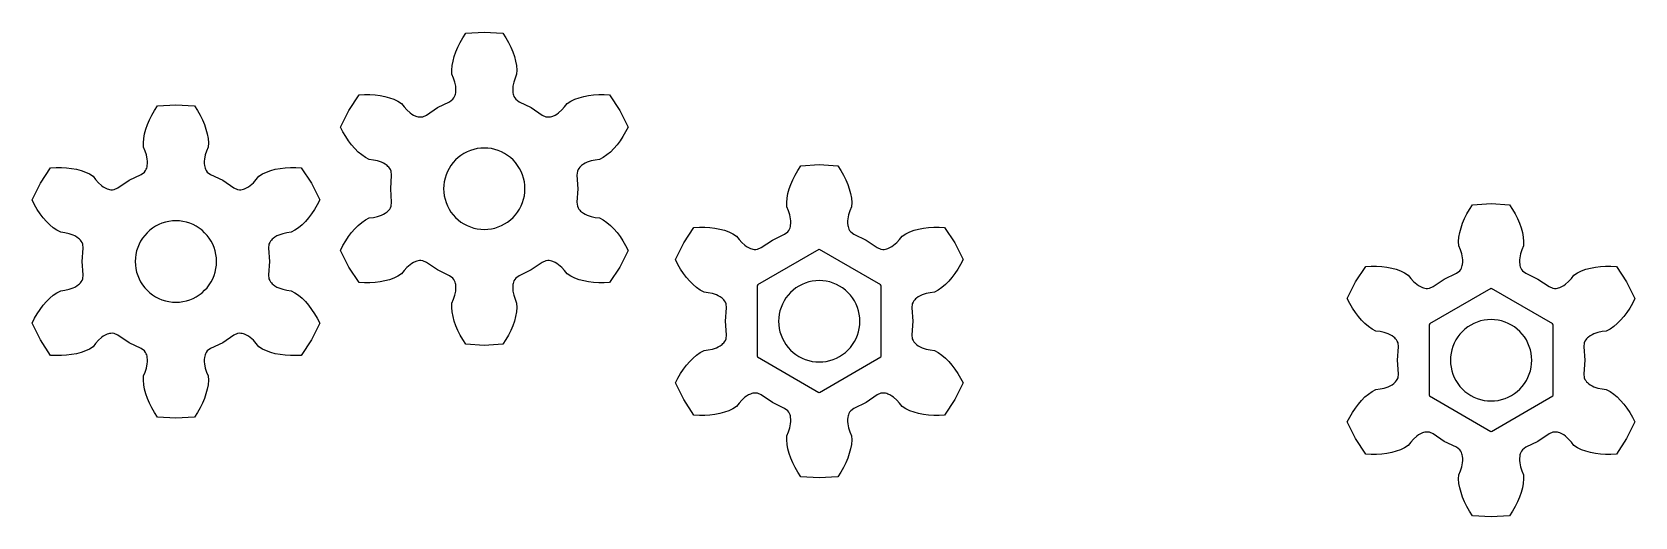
# Model space of a CAD drawing. Extents: x 0 to 586, y 729 to 906.
import ezdxf

# ---------------------------------------------------------------- set-up
doc = ezdxf.new("R2010")
doc.units = 0
doc.layers.get('0').update_dxf_attribs({"linetype": 'CONTINUOUS'})

msp = doc.modelspace()

# ---------------------------------------------------------------- linework, layer by layer
at = {"color": 7}
for points in [[(131.566796, 853.650302), (131.422229, 855.11947), (131.151351, 855.7313), (130.856774, 856.19417), (130.548478, 856.576507), (130.230374, 856.905155), (129.904532, 857.193921), (129.234195, 857.682132), (128.543618, 858.079833), (127.836091, 858.406979), (126.378516, 858.892922), (124.873376, 859.194699), (123.345785, 859.407552), (121.951678, 860.140081), (120.615369, 861.074125), (119.33119, 862.165492), (118.099848, 863.394878), (116.92398, 864.750689), (115.807073, 866.224705), (114.753095, 867.810434), (113.766299, 869.502377), (112.851048, 871.295659), (115.892651, 877.369851), (119.632229, 883.041042), (121.6429, 883.145045), (123.601584, 883.136428), (125.501845, 883.016522), (127.336825, 882.786264), (129.098925, 882.445823), (130.779303, 881.994151), (132.366506, 881.427703), (133.843584, 880.737467), (135.175017, 879.896371), (136.123149, 878.679883), (137.137073, 877.527259), (138.286692, 876.507949), (138.923751, 876.058799), (139.613477, 875.659568), (140.371461, 875.323181), (140.784469, 875.18536), (141.228119, 875.074185), (141.71341, 874.998359), (142.261517, 874.974689), (142.926837, 875.046037), (144.271451, 875.655401), (148.345206, 878.415382), (152.772327, 880.563392), (153.972346, 881.423168), (154.366787, 881.963678), (154.620346, 882.450188), (154.797341, 882.908381), (154.922888, 883.348176), (155.010025, 883.774762), (155.0977, 884.599388), (155.096821, 885.396321), (155.02638, 886.172617), (154.718425, 887.67787), (154.22718, 889.132242), (153.647722, 890.561612), (153.585048, 892.135209), (153.725817, 893.759518), (154.028869, 895.417303), (154.477905, 897.09839), (155.064138, 898.794642), (155.78221, 900.498916), (156.628494, 902.204522), (157.60038, 903.905111), (158.695773, 905.59439), (165.476954, 905.997363), (172.258163, 905.59439), (173.353555, 903.905111), (174.325442, 902.204522), (175.171725, 900.498916), (175.889798, 898.794642), (176.476031, 897.09839), (176.925067, 895.417303), (177.228119, 893.759518), (177.368859, 892.135209), (177.306214, 890.561612), (176.726755, 889.132242), (176.235511, 887.67787), (175.927555, 886.172617), (175.857114, 885.396321), (175.856236, 884.599388), (175.943911, 883.774762), (176.031048, 883.348176), (176.156595, 882.908381), (176.33359, 882.450188), (176.587149, 881.963678), (176.98159, 881.423168), (178.181609, 880.563392), (182.60873, 878.415382), (186.682484, 875.655401), (188.027099, 875.046037), (188.692418, 874.974689), (189.240525, 874.998359), (189.725817, 875.074185), (190.169467, 875.18536), (190.582475, 875.323181), (191.340459, 875.659568), (192.030185, 876.058799), (192.667243, 876.507949), (193.816862, 877.527259), (194.830787, 878.679883), (195.778919, 879.896371), (197.110352, 880.737467), (198.587429, 881.427703), (200.174632, 881.994151), (201.85501, 882.445823), (203.617111, 882.786264), (205.452091, 883.016522), (207.352352, 883.136428), (209.311036, 883.145045), (211.321706, 883.041042), (215.061284, 877.369851), (218.102888, 871.295659), (217.187637, 869.502377), (216.20084, 867.810434), (215.146862, 866.224705), (214.029955, 864.750689), (212.854088, 863.394878), (211.622746, 862.165492), (210.338566, 861.074125), (209.002258, 860.140081), (207.608151, 859.407552), (206.08056, 859.194699), (204.57542, 858.892922), (203.117845, 858.406979), (202.410317, 858.079833), (201.719741, 857.682132), (201.049404, 857.193921), (200.723562, 856.905155), (200.405458, 856.576507), (200.097162, 856.19417), (199.802585, 855.7313), (199.531706, 855.11947), (199.38714, 853.650302), (199.740478, 848.742311), (199.38714, 843.834349), (199.531706, 842.365181), (199.802585, 841.753351), (200.097162, 841.290481), (200.405458, 840.908144), (200.723562, 840.579496), (201.049404, 840.29073), (201.719741, 839.802519), (202.410317, 839.404818), (203.117845, 839.077672), (204.57542, 838.591729), (206.08056, 838.289952), (207.608151, 838.077099), (209.002258, 837.34457), (210.338566, 836.410525), (211.622746, 835.319159), (212.854088, 834.089773), (214.029955, 832.733962), (215.146862, 831.259946), (216.20084, 829.674217), (217.187637, 827.982273), (218.102888, 826.188992), (215.061284, 820.114799), (211.321706, 814.443609), (209.311036, 814.339606), (207.352352, 814.348223), (205.452091, 814.468129), (203.617111, 814.698387), (201.85501, 815.038828), (200.174632, 815.4905), (198.587429, 816.056948), (197.110352, 816.747184), (195.778919, 817.58828), (194.830787, 818.804768), (193.816862, 819.957392), (192.667243, 820.976702), (192.030185, 821.425851), (191.340459, 821.825083), (190.582475, 822.16147), (190.169467, 822.299291), (189.725817, 822.410466), (189.240525, 822.486292), (188.692418, 822.509962), (188.027099, 822.438614), (186.682484, 821.82925), (182.60873, 819.069269), (178.181609, 816.921259), (176.98159, 816.061483), (176.587149, 815.520973), (176.33359, 815.034462), (176.156595, 814.57627), (176.031048, 814.136475), (175.943911, 813.709889), (175.856236, 812.885262), (175.857114, 812.08833), (175.927555, 811.312034), (176.235511, 809.806781), (176.726755, 808.352409), (177.306214, 806.923039), (177.368859, 805.349442), (177.228119, 803.725133), (176.925067, 802.067348), (176.476031, 800.386261), (175.889798, 798.690009), (175.171725, 796.985735), (174.325442, 795.280129), (173.353555, 793.57954), (172.258163, 791.890261), (165.476954, 791.487288), (158.695773, 791.890261), (157.60038, 793.57954), (156.628494, 795.280129), (155.78221, 796.985735), (155.064138, 798.690009), (154.477905, 800.386261), (154.028869, 802.067348), (153.725817, 803.725133), (153.585048, 805.349442), (153.647722, 806.923039), (154.22718, 808.352409), (154.718425, 809.806781), (155.02638, 811.312034), (155.096821, 812.08833), (155.0977, 812.885262), (155.010025, 813.709889), (154.922888, 814.136475), (154.797341, 814.57627), (154.620346, 815.034462), (154.366787, 815.520973), (153.972346, 816.061483), (152.772327, 816.921259), (148.345206, 819.069269), (144.271451, 821.82925), (142.926837, 822.438614), (142.261517, 822.509962), (141.71341, 822.486292), (141.228119, 822.410466), (140.784469, 822.299291), (140.371461, 822.16147), (139.613477, 821.825083), (138.923751, 821.425851), (138.286692, 820.976702), (137.137073, 819.957392), (136.123149, 818.804768), (135.175017, 817.58828), (133.843584, 816.747184), (132.366506, 816.056948), (130.779303, 815.4905), (129.098925, 815.038828), (127.336825, 814.698387), (125.501845, 814.468129), (123.601584, 814.348223), (121.6429, 814.339606), (119.632229, 814.443609), (115.892651, 820.114799), (112.851048, 826.188992), (113.766299, 827.982273), (114.753095, 829.674217), (115.807073, 831.259946), (116.92398, 832.733962), (118.099848, 834.089773), (119.33119, 835.319159), (120.615369, 836.410525), (121.951678, 837.34457), (123.345785, 838.077099), (124.873376, 838.289952), (126.378516, 838.591729), (127.836091, 839.077672), (128.543618, 839.404818), (129.234195, 839.802519), (129.904532, 840.29073), (130.230374, 840.579496), (130.548478, 840.908144), (130.856774, 841.290481), (131.151351, 841.753351), (131.422229, 842.365181), (131.566796, 843.834349), (131.213458, 848.742311)], [(18.715748, 827.053071), (18.571181, 828.522239), (18.300302, 829.134069), (18.005726, 829.596939), (17.69743, 829.979276), (17.379326, 830.307925), (17.053483, 830.59669), (16.383146, 831.084901), (15.69257, 831.482602), (14.985043, 831.809748), (13.527468, 832.295691), (12.022328, 832.597468), (10.494737, 832.810321), (9.10063, 833.54285), (7.764321, 834.476895), (6.480142, 835.568262), (5.2488, 836.797647), (4.072932, 838.153458), (2.956025, 839.627474), (1.902047, 841.213203), (0.91525, 842.905147), (0, 844.698428), (3.041603, 850.772621), (6.781181, 856.443811), (8.791852, 856.547814), (10.750535, 856.539197), (12.650797, 856.419291), (14.485776, 856.189033), (16.247877, 855.848592), (17.928255, 855.39692), (19.515458, 854.830473), (20.992535, 854.140236), (22.323969, 853.29914), (23.272101, 852.082652), (24.286025, 850.930028), (25.435644, 849.910718), (26.072702, 849.461569), (26.762428, 849.062337), (27.520413, 848.72595), (27.93342, 848.588129), (28.377071, 848.476954), (28.862362, 848.401128), (29.410469, 848.377458), (30.075789, 848.448806), (31.420403, 849.05817), (35.494157, 851.818151), (39.921279, 853.966161), (41.121298, 854.825937), (41.515739, 855.366447), (41.769298, 855.852958), (41.946293, 856.31115), (42.071839, 856.750945), (42.158976, 857.177531), (42.246652, 858.002158), (42.245773, 858.79909), (42.175332, 859.575386), (41.867376, 861.080639), (41.376132, 862.535011), (40.796674, 863.964381), (40.734, 865.537978), (40.874769, 867.162287), (41.17782, 868.820073), (41.626857, 870.501159), (42.21309, 872.197411), (42.931162, 873.901685), (43.777446, 875.607291), (44.749332, 877.30788), (45.844724, 878.997159), (52.625906, 879.400132), (59.407115, 878.997159), (60.502507, 877.30788), (61.474394, 875.607291), (62.320677, 873.901685), (63.03875, 872.197411), (63.624983, 870.501159), (64.074019, 868.820073), (64.377071, 867.162287), (64.517811, 865.537978), (64.455165, 863.964381), (63.875707, 862.535011), (63.384463, 861.080639), (63.076507, 859.575386), (63.006066, 858.79909), (63.005187, 858.002158), (63.092863, 857.177531), (63.18, 856.750945), (63.305546, 856.31115), (63.482542, 855.852958), (63.736101, 855.366447), (64.130542, 854.825937), (65.330561, 853.966161), (69.757682, 851.818151), (73.831436, 849.05817), (75.17605, 848.448806), (75.84137, 848.377458), (76.389477, 848.401128), (76.874769, 848.476954), (77.318419, 848.588129), (77.731427, 848.72595), (78.489411, 849.062337), (79.179137, 849.461569), (79.816195, 849.910718), (80.965814, 850.930028), (81.979739, 852.082652), (82.927871, 853.29914), (84.259304, 854.140236), (85.736381, 854.830473), (87.323584, 855.39692), (89.003962, 855.848592), (90.766063, 856.189033), (92.601043, 856.419291), (94.501304, 856.539197), (96.459987, 856.547814), (98.470658, 856.443811), (102.210236, 850.772621), (105.251839, 844.698428), (104.336589, 842.905147), (103.349792, 841.213203), (102.295814, 839.627474), (101.178907, 838.153458), (100.003039, 836.797647), (98.771698, 835.568262), (97.487518, 834.476895), (96.151209, 833.54285), (94.757102, 832.810321), (93.229512, 832.597468), (91.724372, 832.295691), (90.266797, 831.809748), (89.559269, 831.482602), (88.868693, 831.084901), (88.198356, 830.59669), (87.872513, 830.307925), (87.554409, 829.979276), (87.246113, 829.596939), (86.951537, 829.134069), (86.680658, 828.522239), (86.536091, 827.053071), (86.88943, 822.14508), (86.536091, 817.237118), (86.680658, 815.76795), (86.951537, 815.15612), (87.246113, 814.69325), (87.554409, 814.310913), (87.872513, 813.982265), (88.198356, 813.693499), (88.868693, 813.205288), (89.559269, 812.807588), (90.266797, 812.480441), (91.724372, 811.994498), (93.229512, 811.692721), (94.757102, 811.479868), (96.151209, 810.747339), (97.487518, 809.813295), (98.771698, 808.721928), (100.003039, 807.492542), (101.178907, 806.136731), (102.295814, 804.662715), (103.349792, 803.076986), (104.336589, 801.385043), (105.251839, 799.591761), (102.210236, 793.517569), (98.470658, 787.846378), (96.459987, 787.742375), (94.501304, 787.750992), (92.601043, 787.870898), (90.766063, 788.101156), (89.003962, 788.441597), (87.323584, 788.893269), (85.736381, 789.459717), (84.259304, 790.149953), (82.927871, 790.991049), (81.979739, 792.207537), (80.965814, 793.360161), (79.816195, 794.379471), (79.179137, 794.828621), (78.489411, 795.227852), (77.731427, 795.564239), (77.318419, 795.70206), (76.874769, 795.813235), (76.389477, 795.889062), (75.84137, 795.912731), (75.17605, 795.841383), (73.831436, 795.232019), (69.757682, 792.472038), (65.330561, 790.324028), (64.130542, 789.464252), (63.736101, 788.923742), (63.482542, 788.437232), (63.305546, 787.979039), (63.18, 787.539244), (63.092863, 787.112658), (63.005187, 786.288032), (63.006066, 785.491099), (63.076507, 784.714803), (63.384463, 783.20955), (63.875707, 781.755178), (64.455165, 780.325808), (64.517811, 778.752211), (64.377071, 777.127902), (64.074019, 775.470117), (63.624983, 773.78903), (63.03875, 772.092778), (62.320677, 770.388504), (61.474394, 768.682898), (60.502507, 766.982309), (59.407115, 765.29303), (52.625906, 764.890057), (45.844724, 765.29303), (44.749332, 766.982309), (43.777446, 768.682898), (42.931162, 770.388504), (42.21309, 772.092778), (41.626857, 773.78903), (41.17782, 775.470117), (40.874769, 777.127902), (40.734, 778.752211), (40.796674, 780.325808), (41.376132, 781.755178), (41.867376, 783.20955), (42.175332, 784.714803), (42.245773, 785.491099), (42.246652, 786.288032), (42.158976, 787.112658), (42.071839, 787.539244), (41.946293, 787.979039), (41.769298, 788.437232), (41.515739, 788.923742), (41.121298, 789.464252), (39.921279, 790.324028), (35.494157, 792.472038), (31.420403, 795.232019), (30.075789, 795.841383), (29.410469, 795.912731), (28.862362, 795.889062), (28.377071, 795.813235), (27.93342, 795.70206), (27.520413, 795.564239), (26.762428, 795.227852), (26.072702, 794.828621), (25.435644, 794.379471), (24.286025, 793.360161), (23.272101, 792.207537), (22.323969, 790.991049), (20.992535, 790.149953), (19.515458, 789.459717), (17.928255, 788.893269), (16.247877, 788.441597), (14.485776, 788.101156), (12.650797, 787.870898), (10.750535, 787.750992), (8.791852, 787.742375), (6.781181, 787.846378), (3.041603, 793.517569), (0, 799.591761), (0.91525, 801.385043), (1.902047, 803.076986), (2.956025, 804.662715), (4.072932, 806.136731), (5.2488, 807.492542), (6.480142, 808.721928), (7.764321, 809.813295), (9.10063, 810.747339), (10.494737, 811.479868), (12.022328, 811.692721), (13.527468, 811.994498), (14.985043, 812.480441), (15.69257, 812.807588), (16.383146, 813.205288), (17.053483, 813.693499), (17.379326, 813.982265), (17.69743, 814.310913), (18.005726, 814.69325), (18.300302, 815.15612), (18.571181, 815.76795), (18.715748, 817.237118), (18.362409, 822.14508)], [(180.358843, 848.742311), (180.302213, 850.039353), (180.132754, 851.326524), (179.851755, 852.594028), (179.461356, 853.832217), (178.964526, 855.03167), (178.365048, 856.183256), (177.667484, 857.278213), (176.877143, 858.308206), (176.000039, 859.265396), (175.042848, 860.1425), (174.012855, 860.932842), (172.917899, 861.630406), (171.766312, 862.229884), (170.56686, 862.726713), (169.32867, 863.117113), (168.061167, 863.398112), (166.773996, 863.567571), (165.476954, 863.624201), (164.179912, 863.567571), (162.892741, 863.398112), (161.625237, 863.117113), (160.387048, 862.726713), (159.187595, 862.229884), (158.036009, 861.630406), (156.941052, 860.932842), (155.911059, 860.1425), (154.953869, 859.265396), (154.076765, 858.308206), (153.286423, 857.278213), (152.588859, 856.183256), (151.989381, 855.03167), (151.492552, 853.832217), (151.102152, 852.594028), (150.821153, 851.326524), (150.651694, 850.039353), (150.595064, 848.742311), (150.651694, 847.445269), (150.821153, 846.158098), (151.102152, 844.890595), (151.492552, 843.652405), (151.989381, 842.452953), (152.588859, 841.301366), (153.286423, 840.20641), (154.076765, 839.176417), (154.953869, 838.219226), (155.911059, 837.342122), (156.941052, 836.551781), (158.036009, 835.854217), (159.187595, 835.254739), (160.387048, 834.757909), (161.625237, 834.36751), (162.892741, 834.086511), (164.179912, 833.917052), (165.476954, 833.860422), (166.773996, 833.917052), (168.061167, 834.086511), (169.32867, 834.36751), (170.56686, 834.757909), (171.766312, 835.254739), (172.917899, 835.854217), (174.012855, 836.551781), (175.042848, 837.342122), (176.000039, 838.219226), (176.877143, 839.176417), (177.667484, 840.20641), (178.365048, 841.301366), (178.964526, 842.452953), (179.461356, 843.652405), (179.851755, 844.890595), (180.132754, 846.158098), (180.302213, 847.445269)], [(254.107996, 805.205346), (253.963429, 806.674514), (253.692551, 807.286344), (253.397974, 807.749213), (253.089678, 808.13155), (252.771574, 808.460199), (252.445732, 808.748965), (251.775395, 809.237176), (251.084818, 809.634876), (250.377291, 809.962023), (248.919716, 810.447966), (247.414576, 810.749742), (245.886985, 810.962596), (244.492878, 811.695125), (243.15657, 812.629169), (241.87239, 813.720536), (240.641048, 814.949922), (239.465181, 816.305733), (238.348274, 817.779749), (237.294296, 819.365478), (236.307499, 821.057421), (235.392248, 822.850703), (238.433852, 828.924895), (242.173429, 834.596086), (244.1841, 834.700089), (246.142784, 834.691472), (248.043045, 834.571566), (249.878025, 834.341308), (251.640126, 834.000867), (253.320503, 833.549194), (254.907707, 832.982747), (256.384784, 832.292511), (257.716217, 831.451415), (258.664349, 830.234927), (259.678274, 829.082303), (260.827892, 828.062993), (261.464951, 827.613843), (262.154677, 827.214612), (262.912661, 826.878224), (263.325669, 826.740404), (263.769319, 826.629229), (264.254611, 826.553402), (264.802718, 826.529733), (265.468037, 826.601081), (266.812652, 827.210445), (270.886406, 829.970426), (275.313527, 832.118435), (276.513546, 832.978212), (276.907987, 833.518722), (277.161546, 834.005232), (277.338541, 834.463424), (277.464088, 834.90322), (277.551225, 835.329805), (277.6389, 836.154432), (277.638022, 836.951365), (277.567581, 837.727661), (277.259625, 839.232914), (276.768381, 840.687286), (276.188922, 842.116656), (276.126248, 843.690253), (276.267017, 845.314561), (276.570069, 846.972347), (277.019105, 848.653434), (277.605338, 850.349686), (278.323411, 852.05396), (279.169694, 853.759566), (280.141581, 855.460155), (281.236973, 857.149434), (288.018154, 857.552407), (294.799363, 857.149434), (295.894755, 855.460155), (296.866642, 853.759566), (297.712926, 852.05396), (298.430998, 850.349686), (299.017231, 848.653434), (299.466267, 846.972347), (299.769319, 845.314561), (299.910059, 843.690253), (299.847414, 842.116656), (299.267955, 840.687286), (298.776711, 839.232914), (298.468755, 837.727661), (298.398314, 836.951365), (298.397436, 836.154432), (298.485111, 835.329805), (298.572248, 834.90322), (298.697795, 834.463424), (298.87479, 834.005232), (299.128349, 833.518722), (299.52279, 832.978212), (300.722809, 832.118435), (305.14993, 829.970426), (309.223685, 827.210445), (310.568299, 826.601081), (311.233618, 826.529733), (311.781726, 826.553402), (312.267017, 826.629229), (312.710667, 826.740404), (313.123675, 826.878224), (313.881659, 827.214612), (314.571385, 827.613843), (315.208444, 828.062993), (316.358063, 829.082303), (317.371987, 830.234927), (318.320119, 831.451415), (319.651552, 832.292511), (321.128629, 832.982747), (322.715833, 833.549194), (324.396211, 834.000867), (326.158311, 834.341308), (327.993291, 834.571566), (329.893552, 834.691472), (331.852236, 834.700089), (333.862907, 834.596086), (337.602485, 828.924895), (340.644088, 822.850703), (339.728837, 821.057421), (338.74204, 819.365478), (337.688063, 817.779749), (336.571155, 816.305733), (335.395288, 814.949922), (334.163946, 813.720536), (332.879766, 812.629169), (331.543458, 811.695125), (330.149351, 810.962596), (328.62176, 810.749742), (327.11662, 810.447966), (325.659045, 809.962023), (324.951518, 809.634876), (324.260941, 809.237176), (323.590604, 808.748965), (323.264762, 808.460199), (322.946658, 808.13155), (322.638362, 807.749213), (322.343785, 807.286344), (322.072907, 806.674514), (321.92834, 805.205346), (322.281678, 800.297355), (321.92834, 795.389393), (322.072907, 793.920224), (322.343785, 793.308394), (322.638362, 792.845525), (322.946658, 792.463188), (323.264762, 792.134539), (323.590604, 791.845774), (324.260941, 791.357563), (324.951518, 790.959862), (325.659045, 790.632716), (327.11662, 790.146772), (328.62176, 789.844996), (330.149351, 789.632142), (331.543458, 788.899613), (332.879766, 787.965569), (334.163946, 786.874202), (335.395288, 785.644816), (336.571155, 784.289005), (337.688063, 782.81499), (338.74204, 781.229261), (339.728837, 779.537317), (340.644088, 777.744035), (337.602485, 771.669843), (333.862907, 765.998653), (331.852236, 765.89465), (329.893552, 765.903267), (327.993291, 766.023172), (326.158311, 766.253431), (324.396211, 766.593872), (322.715833, 767.045544), (321.128629, 767.611991), (319.651552, 768.302228), (318.320119, 769.143324), (317.371987, 770.359812), (316.358063, 771.512435), (315.208444, 772.531746), (314.571385, 772.980895), (313.881659, 773.380127), (313.123675, 773.716514), (312.710667, 773.854335), (312.267017, 773.965509), (311.781726, 774.041336), (311.233618, 774.065005), (310.568299, 773.993657), (309.223685, 773.384294), (305.14993, 770.624313), (300.722809, 768.476303), (299.52279, 767.616527), (299.128349, 767.076016), (298.87479, 766.589506), (298.697795, 766.131314), (298.572248, 765.691519), (298.485111, 765.264933), (298.397436, 764.440306), (298.398314, 763.643374), (298.468755, 762.867078), (298.776711, 761.361824), (299.267955, 759.907453), (299.847414, 758.478083), (299.910059, 756.904486), (299.769319, 755.280177), (299.466267, 753.622391), (299.017231, 751.941305), (298.430998, 750.245053), (297.712926, 748.540779), (296.866642, 746.835172), (295.894755, 745.134583), (294.799363, 743.445305), (288.018154, 743.042331), (281.236973, 743.445305), (280.141581, 745.134583), (279.169694, 746.835172), (278.323411, 748.540779), (277.605338, 750.245053), (277.019105, 751.941305), (276.570069, 753.622391), (276.267017, 755.280177), (276.126248, 756.904486), (276.188922, 758.478083), (276.768381, 759.907453), (277.259625, 761.361824), (277.567581, 762.867078), (277.638022, 763.643374), (277.6389, 764.440306), (277.551225, 765.264933), (277.464088, 765.691519), (277.338541, 766.131314), (277.161546, 766.589506), (276.907987, 767.076016), (276.513546, 767.616527), (275.313527, 768.476303), (270.886406, 770.624313), (266.812652, 773.384294), (265.468037, 773.993657), (264.802718, 774.065005), (264.254611, 774.041336), (263.769319, 773.965509), (263.325669, 773.854335), (262.912661, 773.716514), (262.154677, 773.380127), (261.464951, 772.980895), (260.827892, 772.531746), (259.678274, 771.512435), (258.664349, 770.359812), (257.716217, 769.143324), (256.384784, 768.302228), (254.907707, 767.611991), (253.320503, 767.045544), (251.640126, 766.593872), (249.878025, 766.253431), (248.043045, 766.023172), (246.142784, 765.903267), (244.1841, 765.89465), (242.173429, 765.998653), (238.433852, 771.669843), (235.392248, 777.744035), (236.307499, 779.537317), (237.294296, 781.229261), (238.348274, 782.81499), (239.465181, 784.289005), (240.641048, 785.644816), (241.87239, 786.874202), (243.15657, 787.965569), (244.492878, 788.899613), (245.886985, 789.632142), (247.414576, 789.844996), (248.919716, 790.146772), (250.377291, 790.632716), (251.084818, 790.959862), (251.775395, 791.357563), (252.445732, 791.845774), (252.771574, 792.134539), (253.089678, 792.463188), (253.397974, 792.845525), (253.692551, 793.308394), (253.963429, 793.920224), (254.107996, 795.389393), (253.754658, 800.297355)], [(499.945199, 790.956829), (499.800632, 792.425998), (499.529753, 793.037828), (499.235177, 793.500697), (498.926881, 793.883034), (498.608777, 794.211683), (498.282934, 794.500448), (497.612597, 794.988659), (496.922021, 795.38636), (496.214493, 795.713506), (494.756919, 796.19945), (493.251778, 796.501226), (491.724188, 796.714079), (490.330081, 797.446609), (488.993772, 798.380653), (487.709593, 799.47202), (486.478251, 800.701405), (485.302383, 802.057216), (484.185476, 803.531232), (483.131498, 805.116961), (482.144701, 806.808905), (481.229451, 808.602187), (484.271054, 814.676379), (488.010632, 820.347569), (490.021303, 820.451572), (491.979986, 820.442955), (493.880248, 820.32305), (495.715227, 820.092791), (497.477328, 819.75235), (499.157706, 819.300678), (500.744909, 818.734231), (502.221986, 818.043994), (503.553419, 817.202898), (504.501552, 815.98641), (505.515476, 814.833787), (506.665095, 813.814476), (507.302153, 813.365327), (507.991879, 812.966095), (508.749863, 812.629708), (509.162871, 812.491887), (509.606522, 812.380713), (510.091813, 812.304886), (510.63992, 812.281216), (511.30524, 812.352565), (512.649854, 812.961928), (516.723608, 815.721909), (521.15073, 817.869919), (522.350749, 818.729695), (522.745189, 819.270205), (522.998749, 819.756716), (523.175744, 820.214908), (523.30129, 820.654703), (523.388427, 821.081289), (523.476103, 821.905916), (523.475224, 822.702848), (523.404783, 823.479144), (523.096827, 824.984398), (522.605583, 826.438769), (522.026125, 827.868139), (521.963451, 829.441736), (522.104219, 831.066045), (522.407271, 832.723831), (522.856308, 834.404917), (523.442541, 836.101169), (524.160613, 837.805443), (525.006897, 839.51105), (525.978783, 841.211639), (527.074175, 842.900917), (533.855356, 843.30389), (540.636566, 842.900917), (541.731958, 841.211639), (542.703845, 839.51105), (543.550128, 837.805443), (544.2682, 836.101169), (544.854434, 834.404917), (545.30347, 832.723831), (545.606522, 831.066045), (545.747262, 829.441736), (545.684616, 827.868139), (545.105158, 826.438769), (544.613914, 824.984398), (544.305958, 823.479144), (544.235517, 822.702848), (544.234638, 821.905916), (544.322314, 821.081289), (544.409451, 820.654703), (544.534997, 820.214908), (544.711993, 819.756716), (544.965552, 819.270205), (545.359993, 818.729695), (546.560012, 817.869919), (550.987133, 815.721909), (555.060887, 812.961928), (556.405501, 812.352565), (557.070821, 812.281216), (557.618928, 812.304886), (558.104219, 812.380713), (558.54787, 812.491887), (558.960878, 812.629708), (559.718862, 812.966095), (560.408588, 813.365327), (561.045646, 813.814476), (562.195265, 814.833787), (563.209189, 815.98641), (564.157322, 817.202898), (565.488755, 818.043994), (566.965832, 818.734231), (568.553035, 819.300678), (570.233413, 819.75235), (571.995514, 820.092791), (573.830493, 820.32305), (575.730755, 820.442955), (577.689438, 820.451572), (579.700109, 820.347569), (583.439687, 814.676379), (586.48129, 808.602187), (585.56604, 806.808905), (584.579243, 805.116961), (583.525265, 803.531232), (582.408358, 802.057216), (581.23249, 800.701405), (580.001149, 799.47202), (578.716969, 798.380653), (577.38066, 797.446609), (575.986553, 796.714079), (574.458963, 796.501226), (572.953823, 796.19945), (571.496248, 795.713506), (570.78872, 795.38636), (570.098144, 794.988659), (569.427807, 794.500448), (569.101964, 794.211683), (568.78386, 793.883034), (568.475564, 793.500697), (568.180988, 793.037828), (567.910109, 792.425998), (567.765542, 790.956829), (568.118881, 786.048839), (567.765542, 781.140876), (567.910109, 779.671708), (568.180988, 779.059878), (568.475564, 778.597009), (568.78386, 778.214672), (569.101964, 777.886023), (569.427807, 777.597257), (570.098144, 777.109046), (570.78872, 776.711346), (571.496248, 776.384199), (572.953823, 775.898256), (574.458963, 775.596479), (575.986553, 775.383626), (577.38066, 774.651097), (578.716969, 773.717053), (580.001149, 772.625686), (581.23249, 771.3963), (582.408358, 770.040489), (583.525265, 768.566473), (584.579243, 766.980744), (585.56604, 765.288801), (586.48129, 763.495519), (583.439687, 757.421327), (579.700109, 751.750136), (577.689438, 751.646133), (575.730755, 751.65475), (573.830493, 751.774656), (571.995514, 752.004914), (570.233413, 752.345355), (568.553035, 752.797028), (566.965832, 753.363475), (565.488755, 754.053711), (564.157322, 754.894807), (563.209189, 756.111295), (562.195265, 757.263919), (561.045646, 758.283229), (560.408588, 758.732379), (559.718862, 759.13161), (558.960878, 759.467998), (558.54787, 759.605818), (558.104219, 759.716993), (557.618928, 759.79282), (557.070821, 759.816489), (556.405501, 759.745141), (555.060887, 759.135777), (550.987133, 756.375796), (546.560012, 754.227787), (545.359993, 753.36801), (544.965552, 752.8275), (544.711993, 752.34099), (544.534997, 751.882798), (544.409451, 751.443002), (544.322314, 751.016416), (544.234638, 750.19179), (544.235517, 749.394857), (544.305958, 748.618561), (544.613914, 747.113308), (545.105158, 745.658936), (545.684616, 744.229566), (545.747262, 742.655969), (545.606522, 741.031661), (545.30347, 739.373875), (544.854434, 737.692788), (544.2682, 735.996536), (543.550128, 734.292262), (542.703845, 732.586656), (541.731958, 730.886067), (540.636566, 729.196788), (533.855356, 728.793815), (527.074175, 729.196788), (525.978783, 730.886067), (525.006897, 732.586656), (524.160613, 734.292262), (523.442541, 735.996536), (522.856308, 737.692788), (522.407271, 739.373875), (522.104219, 741.031661), (521.963451, 742.655969), (522.026125, 744.229566), (522.605583, 745.658936), (523.096827, 747.113308), (523.404783, 748.618561), (523.475224, 749.394857), (523.476103, 750.19179), (523.388427, 751.016416), (523.30129, 751.443002), (523.175744, 751.882798), (522.998749, 752.34099), (522.745189, 752.8275), (522.350749, 753.36801), (521.15073, 754.227787), (516.723608, 756.375796), (512.649854, 759.135777), (511.30524, 759.745141), (510.63992, 759.816489), (510.091813, 759.79282), (509.606522, 759.716993), (509.162871, 759.605818), (508.749863, 759.467998), (507.991879, 759.13161), (507.302153, 758.732379), (506.665095, 758.283229), (505.515476, 757.263919), (504.501552, 756.111295), (503.553419, 754.894807), (502.221986, 754.053711), (500.744909, 753.363475), (499.157706, 752.797028), (497.477328, 752.345355), (495.715227, 752.004914), (493.880248, 751.774656), (491.979986, 751.65475), (490.021303, 751.646133), (488.010632, 751.750136), (484.271054, 757.421327), (481.229451, 763.495519), (482.144701, 765.288801), (483.131498, 766.980744), (484.185476, 768.566473), (485.302383, 770.040489), (486.478251, 771.3963), (487.709593, 772.625686), (488.993772, 773.717053), (490.330081, 774.651097), (491.724188, 775.383626), (493.251778, 775.596479), (494.756919, 775.898256), (496.214493, 776.384199), (496.922021, 776.711346), (497.612597, 777.109046), (498.282934, 777.597257), (498.608777, 777.886023), (498.926881, 778.214672), (499.235177, 778.597009), (499.529753, 779.059878), (499.800632, 779.671708), (499.945199, 781.140876), (499.59186, 786.048839)], [(67.507795, 822.14508), (67.451165, 823.442123), (67.281706, 824.729293), (67.000707, 825.996797), (66.610308, 827.234986), (66.113478, 828.434439), (65.514, 829.586025), (64.816436, 830.680982), (64.026094, 831.710975), (63.148991, 832.668166), (62.1918, 833.545269), (61.161807, 834.335611), (60.06685, 835.033175), (58.915264, 835.632653), (57.715812, 836.129482), (56.477622, 836.519882), (55.210119, 836.800881), (53.922948, 836.97034), (52.625906, 837.02697), (51.328863, 836.97034), (50.041692, 836.800881), (48.774189, 836.519882), (47.535999, 836.129482), (46.336547, 835.632653), (45.184961, 835.033175), (44.090004, 834.335611), (43.060011, 833.545269), (42.10282, 832.668166), (41.225717, 831.710975), (40.435375, 830.680982), (39.737811, 829.586025), (39.138333, 828.434439), (38.641504, 827.234986), (38.251104, 825.996797), (37.970105, 824.729293), (37.800646, 823.442123), (37.744016, 822.14508), (37.800646, 820.848038), (37.970105, 819.560867), (38.251104, 818.293364), (38.641504, 817.055174), (39.138333, 815.855722), (39.737811, 814.704136), (40.435375, 813.609179), (41.225717, 812.579186), (42.10282, 811.621995), (43.060011, 810.744891), (44.090004, 809.95455), (45.184961, 809.256986), (46.336547, 808.657508), (47.535999, 808.160678), (48.774189, 807.770279), (50.041692, 807.48928), (51.328863, 807.319821), (52.625906, 807.263191), (53.922948, 807.319821), (55.210119, 807.48928), (56.477622, 807.770279), (57.715812, 808.160678), (58.915264, 808.657508), (60.06685, 809.256986), (61.161807, 809.95455), (62.1918, 810.744891), (63.148991, 811.621995), (64.026094, 812.579186), (64.816436, 813.609179), (65.514, 814.704136), (66.113478, 815.855722), (66.610308, 817.055174), (67.000707, 818.293364), (67.281706, 819.560867), (67.451165, 820.848038)], [(310.581471, 787.272162), (310.465957, 787.473056), (310.696985, 787.473056), (310.696985, 813.390892), (310.465957, 813.390892), (310.581471, 813.591786), (288.136589, 826.55196), (288.021075, 826.348555), (287.90305, 826.55196), (265.458169, 813.591786), (265.573683, 813.390892), (265.342654, 813.390892), (265.342654, 787.473056), (265.573683, 787.473056), (265.458169, 787.272162), (287.90305, 774.314499), (288.021075, 774.517904), (288.136589, 774.314499)], [(302.900044, 800.297355), (302.843414, 801.594397), (302.673954, 802.881568), (302.392956, 804.149072), (302.002556, 805.387261), (301.505726, 806.586713), (300.906248, 807.7383), (300.208684, 808.833256), (299.418343, 809.863249), (298.541239, 810.82044), (297.584048, 811.697544), (296.554055, 812.487885), (295.459099, 813.18545), (294.307512, 813.784928), (293.10806, 814.281757), (291.86987, 814.672157), (290.602367, 814.953155), (289.315196, 815.122615), (288.018154, 815.179245), (286.721112, 815.122615), (285.433941, 814.953155), (284.166437, 814.672157), (282.928248, 814.281757), (281.728795, 813.784928), (280.577209, 813.18545), (279.482253, 812.487885), (278.45226, 811.697544), (277.495069, 810.82044), (276.617965, 809.863249), (275.827623, 808.833256), (275.130059, 807.7383), (274.530581, 806.586713), (274.033752, 805.387261), (273.643352, 804.149072), (273.362353, 802.881568), (273.192894, 801.594397), (273.136264, 800.297355), (273.192894, 799.000313), (273.362353, 797.713142), (273.643352, 796.445639), (274.033752, 795.207449), (274.530581, 794.007997), (275.130059, 792.85641), (275.827623, 791.761454), (276.617965, 790.731461), (277.495069, 789.77427), (278.45226, 788.897166), (279.482253, 788.106825), (280.577209, 787.40926), (281.728795, 786.809782), (282.928248, 786.312953), (284.166437, 785.922553), (285.433941, 785.641555), (286.721112, 785.472095), (288.018154, 785.415465), (289.315196, 785.472095), (290.602367, 785.641555), (291.86987, 785.922553), (293.10806, 786.312953), (294.307512, 786.809782), (295.459099, 787.40926), (296.554055, 788.106825), (297.584048, 788.897166), (298.541239, 789.77427), (299.418343, 790.731461), (300.208684, 791.761454), (300.906248, 792.85641), (301.505726, 794.007997), (302.002556, 795.207449), (302.392956, 796.445639), (302.673954, 797.713142), (302.843414, 799.000313)], [(556.418674, 773.023645), (556.30316, 773.224539), (556.534188, 773.224539), (556.534188, 799.142376), (556.30316, 799.142376), (556.418674, 799.34327), (533.973792, 812.303444), (533.858278, 812.100039), (533.740253, 812.303444), (511.295371, 799.34327), (511.410885, 799.142376), (511.179857, 799.142376), (511.179857, 773.224539), (511.410885, 773.224539), (511.295371, 773.023645), (533.740253, 760.065982), (533.858278, 760.269388), (533.973792, 760.065982)], [(548.737246, 786.048839), (548.680616, 787.345881), (548.511157, 788.633052), (548.230158, 789.900555), (547.839758, 791.138745), (547.342929, 792.338197), (546.743451, 793.489783), (546.045887, 794.58474), (545.255545, 795.614733), (544.378442, 796.571924), (543.421251, 797.449027), (542.391258, 798.239369), (541.296301, 798.936933), (540.144715, 799.536411), (538.945262, 800.033241), (537.707073, 800.42364), (536.439569, 800.704639), (535.152399, 800.874098), (533.855356, 800.930728), (532.558314, 800.874098), (531.271143, 800.704639), (530.00364, 800.42364), (528.76545, 800.033241), (527.565998, 799.536411), (526.414412, 798.936933), (525.319455, 798.239369), (524.289462, 797.449027), (523.332271, 796.571924), (522.455167, 795.614733), (521.664826, 794.58474), (520.967262, 793.489783), (520.367784, 792.338197), (519.870954, 791.138745), (519.480555, 789.900555), (519.199556, 788.633052), (519.030097, 787.345881), (518.973467, 786.048839), (519.030097, 784.751796), (519.199556, 783.464625), (519.480555, 782.197122), (519.870954, 780.958932), (520.367784, 779.75948), (520.967262, 778.607894), (521.664826, 777.512937), (522.455167, 776.482944), (523.332271, 775.525753), (524.289462, 774.64865), (525.319455, 773.858308), (526.414412, 773.160744), (527.565998, 772.561266), (528.76545, 772.064437), (530.00364, 771.674037), (531.271143, 771.393038), (532.558314, 771.223579), (533.855356, 771.166949), (535.152399, 771.223579), (536.439569, 771.393038), (537.707073, 771.674037), (538.945262, 772.064437), (540.144715, 772.561266), (541.296301, 773.160744), (542.391258, 773.858308), (543.421251, 774.64865), (544.378442, 775.525753), (545.255545, 776.482944), (546.045887, 777.512937), (546.743451, 778.607894), (547.342929, 779.75948), (547.839758, 780.958932), (548.230158, 782.197122), (548.511157, 783.464625), (548.680616, 784.751796)]]:
    msp.add_lwpolyline(points, close=True, dxfattribs=at)

doc.saveas('drawing.dxf')
